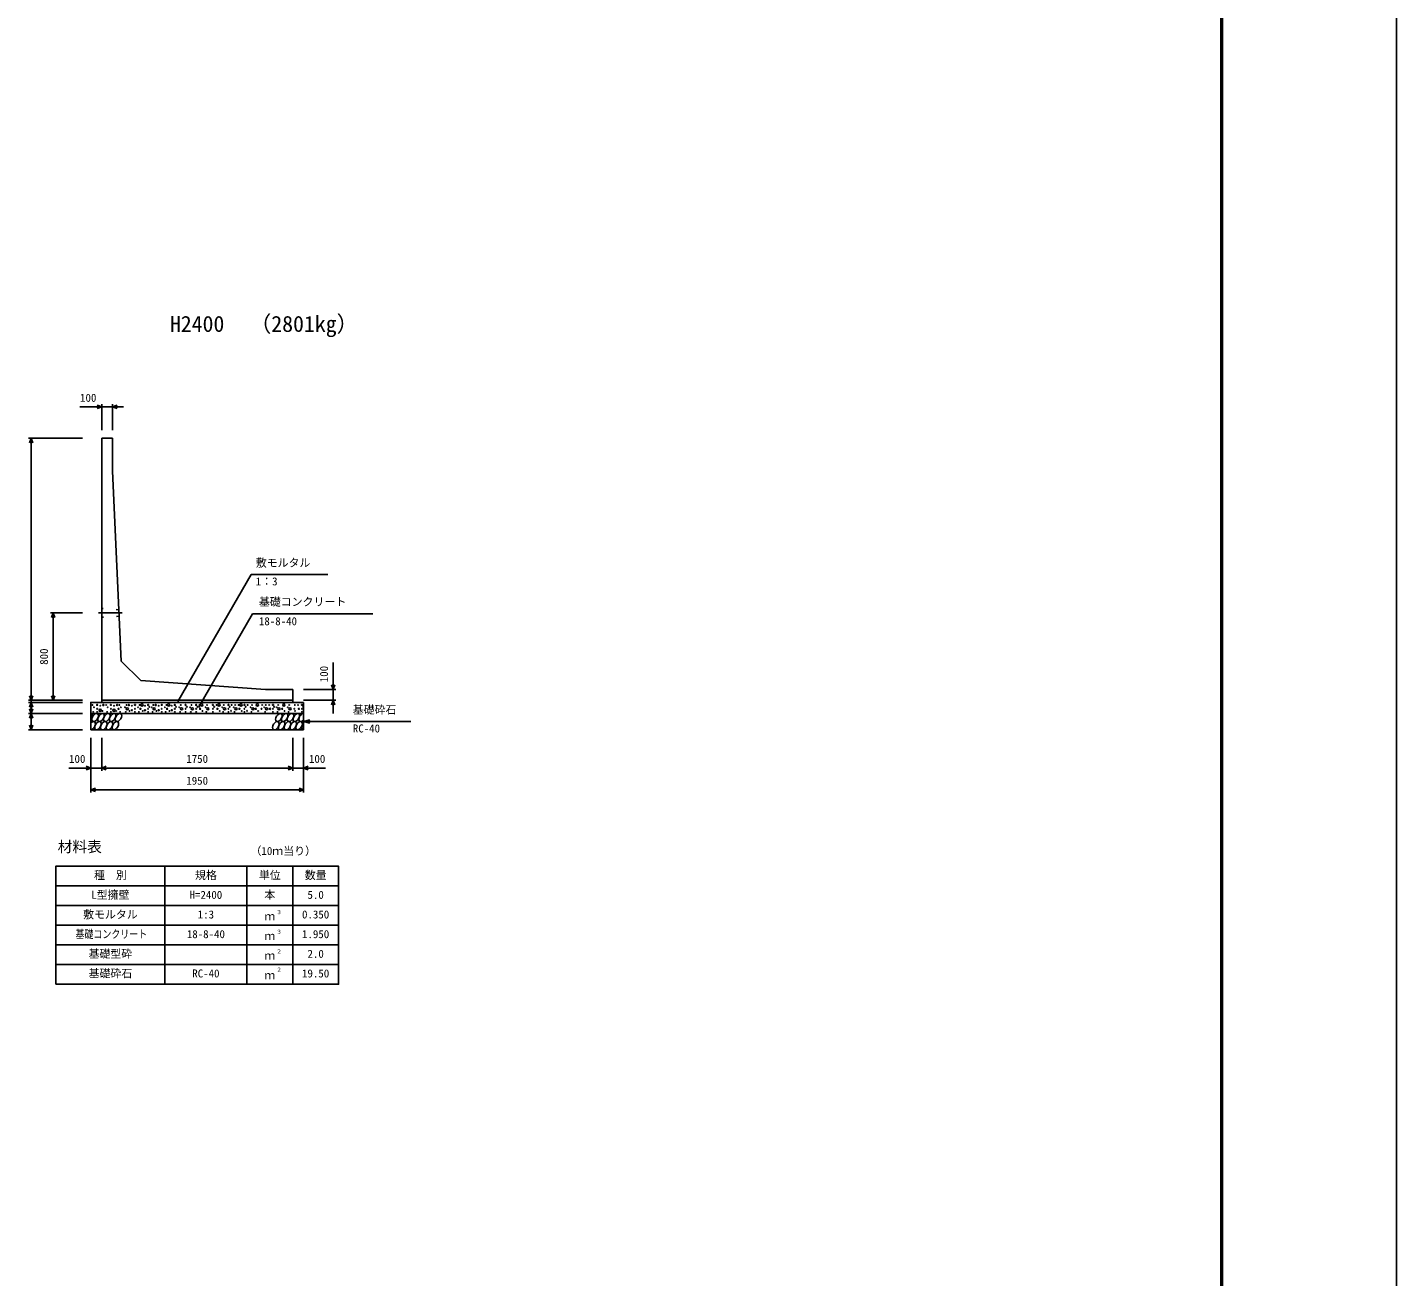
# Model space of a CAD drawing. Units: millimetres, scale not verified. Extents: x -67200 to 67200, y -23760 to 23760.
# Drawn here: x 54659 to 67200, y 16 to 11457 of the extents above; entities that cross this region are included whole.
import ezdxf
from ezdxf.enums import TextEntityAlignment as Align

# ---------------------------------------------------------------- set-up
doc = ezdxf.new("R2010")
doc.units = ezdxf.units.MM
doc.header["$LTSCALE"] = 80
doc.linetypes.add('CHAIN1', pattern=[8, 5, -1, 1, -1])
doc.linetypes.add('DOTTED', pattern=[1.75, 0.25, -1.5])
for name, color, linetype, lineweight in [('0-0_CENTER', 7, 'CHAIN1', 25), ('0-1_DIM', 7, 'Continuous', 25), ('0-2_Defpoints', 5, 'Continuous', 25), ('0-3_HATCH', 6, 'Continuous', 25), ('0-4_HYO', 3, 'Continuous', 25), ('0-5_HYO2', 4, 'Continuous', 25), ('0-6_OUTLINE', 1, 'Continuous', 25), ('0-7_OUTLINE2', 4, 'DOTTED', 25), ('0-8_TXT', 7, 'Continuous', 25), ('0-9_WAKU', 3, 'Continuous', 25)]:
    doc.layers.add(name, color=color, linetype=linetype, lineweight=lineweight)
doc.styles.add('ＭＳ ゴシック', font='')
doc.styles.get('ＭＳ ゴシック').set_extended_font_data('MS Gothic')

msp = doc.modelspace()

# ---------------------------------------------------------------- linework, layer by layer
at = {"layer": '0-0_CENTER'}
msp.add_line((55309.8, 6094.21), (55525.9, 6094.21), dxfattribs=at)
at = {"layer": '0-1_DIM'}
for p, q in [((55140.28, 7981.1), (55339.82, 7981.1)), ((55339.82, 8006.1), (55339.82, 7769.21)), ((55439.82, 7981.1), (55339.82, 7981.1)), ((55439.82, 8006.1), (55439.82, 7769.21)), ((55439.82, 7981.1), (55539.82, 7981.1)), ((54669.11, 7694.21), (55164.11, 7694.21)), ((54694.11, 5294.21), (54694.11, 7694.21)), ((56036.25, 5282.31), (56707.52, 6444.99)), ((57409.94, 6444.99), (56707.52, 6444.99)), ((54869.11, 6094.21), (55164.11, 6094.21)), ((54894.11, 6094.21), (54894.11, 5294.21)), ((56225.73, 5227.92), (56722, 6087.48)), ((57821.55, 6087.48), (56722, 6087.48)), ((57459.11, 5394.21), (57459.11, 5641.9)), ((57484.11, 5394.21), (57189.11, 5394.21)), ((57459.11, 5394.21), (57459.11, 5294.21)), ((54669.11, 5294.21), (55164.11, 5294.21)), ((54669.11, 5274.21), (55164.11, 5274.21)), ((54694.11, 5294.21), (54694.11, 5274.21)), ((54694.11, 5274.21), (54694.11, 5174.21)), ((57484.11, 5294.21), (57189.11, 5294.21)), ((57459.11, 5174.21), (57459.11, 5294.21)), ((54669.11, 5174.21), (55164.11, 5174.21)), ((54694.11, 5174.21), (54694.11, 5024.21)), ((54669.11, 5024.21), (55164.11, 5024.21)), ((57189.11, 5099.21), (57247.06, 5114.74)), ((58169.43, 5099.21), (57189.11, 5099.21)), ((57189.11, 5099.21), (57247.06, 5083.68)), ((55239.11, 4449.21), (55239.11, 4949.21)), ((55339.11, 4649.21), (55339.11, 4949.21)), ((57089.11, 4649.21), (57089.11, 4949.21)), ((57089.11, 4649.21), (57089.11, 4949.21)), ((57189.11, 4449.21), (57189.11, 4949.21)), ((55039.56, 4674.21), (55239.11, 4674.21)), ((55339.11, 4674.21), (55239.11, 4674.21)), ((57089.11, 4674.21), (55339.11, 4674.21)), ((57189.11, 4674.21), (57089.11, 4674.21)), ((57388.65, 4674.21), (57189.11, 4674.21)), ((57189.11, 4474.21), (55239.11, 4474.21))]:
    msp.add_line(p, q, dxfattribs=at)
for points in [[(55297.54, 7996.49), (55339.82, 7981.1), (55297.54, 7965.71)], [(55482.11, 7996.49), (55439.82, 7981.1), (55482.11, 7965.71)], [(54709.5, 7651.92), (54694.11, 7694.21), (54678.72, 7651.92)], [(54909.5, 6051.92), (54894.11, 6094.21), (54878.72, 6051.92)], [(57443.72, 5436.49), (57459.11, 5394.21), (57474.5, 5436.49)], [(54709.5, 5336.49), (54694.11, 5294.21), (54678.72, 5336.49)], [(54709.5, 5231.92), (54694.11, 5274.21), (54678.72, 5231.92)], [(54909.5, 5336.49), (54894.11, 5294.21), (54878.72, 5336.49)], [(57443.72, 5251.92), (57459.11, 5294.21), (57474.5, 5251.92)], [(54709.5, 5216.49), (54694.11, 5174.21), (54678.72, 5216.49)], [(54709.5, 5131.92), (54694.11, 5174.21), (54678.72, 5131.92)], [(54709.5, 5066.49), (54694.11, 5024.21), (54678.72, 5066.49)], [(55196.82, 4689.6), (55239.11, 4674.21), (55196.82, 4658.82)], [(55381.39, 4689.6), (55339.11, 4674.21), (55381.39, 4658.82)], [(57046.82, 4689.6), (57089.11, 4674.21), (57046.82, 4658.82)], [(57231.39, 4689.6), (57189.11, 4674.21), (57231.39, 4658.82)], [(55281.39, 4489.6), (55239.11, 4474.21), (55281.39, 4458.82)], [(57146.82, 4489.6), (57189.11, 4474.21), (57146.82, 4458.82)]]:
    msp.add_lwpolyline(points, dxfattribs=at)
at = {"layer": '0-2_Defpoints'}
msp.add_lwpolyline([(0, -23760), (67200, -23760), (67200, 23760), (0, 23760)], close=True, dxfattribs=at)
at = {"layer": '0-3_HATCH'}
for centre, radius in [((55255.08, 5251.38), 2.5), ((55262.08, 5188.35), 2.5), ((55269.09, 5230.37), 2.5), ((55297.97, 5252.26), 5), ((55297.97, 5216.37), 2.5), ((55297.97, 5188.35), 2.5), ((55326.01, 5203.23), 10), ((55326.01, 5244.38), 2.5), ((55347.04, 5196.23), 2.5), ((55354.04, 5251.38), 5), ((55381.18, 5251.38), 2.5), ((55388.19, 5188.35), 2.5), ((55395.2, 5230.37), 2.5), ((55424.07, 5252.26), 5), ((55424.07, 5216.37), 2.5), ((55424.07, 5188.35), 2.5), ((55452.11, 5203.23), 10), ((55452.11, 5244.38), 2.5), ((55473.14, 5196.23), 2.5), ((55480.15, 5251.38), 5), ((55494.17, 5216.37), 5), ((55501.18, 5251.38), 2.5), ((55508.19, 5188.35), 2.5), ((55515.2, 5230.37), 2.5), ((55553.02, 5230.37), 2.5), ((55560.03, 5188.35), 2.5), ((55574.05, 5216.37), 10), ((55567.03, 5251.38), 2.5), ((55588.07, 5251.38), 5), ((55595.07, 5196.23), 2.5), ((55616.1, 5203.23), 5), ((55616.1, 5244.38), 2.5), ((55644.14, 5252.26), 5), ((55644.14, 5216.37), 2.5), ((55644.14, 5188.35), 2.5), ((55673.02, 5230.37), 2.5), ((55680.03, 5188.35), 2.5), ((55687.03, 5251.38), 2.5), ((55694.05, 5216.37), 5), ((55708.07, 5251.38), 10), ((55715.07, 5196.23), 2.5), ((55736.1, 5203.23), 5), ((55736.1, 5244.38), 2.5), ((55764.14, 5252.26), 5), ((55764.14, 5216.37), 2.5), ((55764.14, 5188.35), 2.5), ((55775.48, 5234.69), 2.5), ((55798.24, 5230.37), 2.5), ((55805.25, 5188.35), 2.5), ((55819.27, 5216.37), 10), ((55812.26, 5251.38), 2.5), ((55833.29, 5251.38), 5), ((55840.3, 5196.23), 2.5), ((55861.33, 5203.23), 5), ((55861.33, 5244.38), 2.5), ((55889.37, 5252.26), 5), ((55889.37, 5216.37), 2.5), ((55889.37, 5188.35), 2.5), ((55918.24, 5230.37), 2.5), ((55925.25, 5188.35), 2.5), ((55932.26, 5251.38), 2.5), ((55939.27, 5216.37), 5), ((55953.29, 5251.38), 10), ((55960.3, 5196.23), 2.5), ((55981.33, 5203.23), 5), ((55981.33, 5244.38), 2.5), ((56009.37, 5252.26), 5), ((56009.37, 5216.37), 2.5), ((56009.37, 5188.35), 2.5), ((56020.7, 5234.69), 2.5), ((56050.16, 5230.37), 2.5), ((56057.17, 5188.35), 2.5), ((56071.19, 5216.37), 10), ((56064.18, 5251.38), 2.5), ((56107.8, 5252.26), 5), ((56107.8, 5216.37), 2.5), ((56107.8, 5188.35), 2.5), ((56119.14, 5234.69), 2.5), ((56148.6, 5230.37), 2.5), ((56155.61, 5188.35), 2.5), ((56169.63, 5216.37), 10), ((56162.62, 5251.38), 2.5), ((56204.8, 5252.26), 5), ((56204.8, 5216.37), 2.5), ((56204.8, 5188.35), 2.5), ((56216.14, 5234.69), 2.5), ((56234.49, 5251.38), 2.5), ((56241.51, 5216.37), 5), ((56255.53, 5251.38), 10), ((56262.53, 5196.23), 2.5), ((56290.87, 5230.37), 2.5), ((56297.88, 5188.35), 2.5), ((56311.9, 5216.37), 10), ((56304.89, 5251.38), 2.5), ((56358.19, 5252.26), 5), ((56358.19, 5216.37), 2.5), ((56358.19, 5188.35), 2.5), ((56369.53, 5234.69), 2.5), ((56392.15, 5251.38), 2.5), ((56399.17, 5216.37), 5), ((56413.19, 5251.38), 10), ((56420.19, 5196.23), 2.5), ((56443.85, 5230.37), 2.5), ((56450.86, 5188.35), 2.5), ((56464.88, 5216.37), 10), ((56457.87, 5251.38), 2.5), ((56500.04, 5252.26), 5), ((56500.04, 5216.37), 2.5), ((56500.04, 5188.35), 2.5), ((56511.38, 5234.69), 2.5), ((56524.7, 5198.02), 2.5), ((56529.74, 5251.38), 2.5), ((56548.98, 5230.37), 2.5), ((56555.99, 5188.35), 2.5), ((56570.01, 5216.37), 10), ((56562.99, 5251.38), 2.5), ((56593.78, 5251.38), 2.5), ((56600.79, 5216.37), 5), ((56614.81, 5251.38), 10), ((56621.82, 5196.23), 2.5), ((56646.58, 5252.26), 5), ((56646.58, 5216.37), 2.5), ((56646.58, 5188.35), 2.5), ((56657.92, 5234.69), 2.5), ((56671.24, 5198.02), 2.5), ((56676.28, 5251.38), 2.5), ((56703.27, 5230.37), 2.5), ((56710.28, 5188.35), 2.5), ((56724.3, 5216.37), 10), ((56717.29, 5251.38), 2.5), ((56751.43, 5216.37), 5), ((56765.45, 5251.38), 10), ((56772.45, 5196.23), 2.5), ((56803.1, 5216.37), 2.5), ((56809.53, 5251.38), 2.5), ((56828.77, 5230.37), 2.5), ((56835.78, 5188.35), 2.5), ((56849.8, 5216.37), 10), ((56842.79, 5251.38), 2.5), ((56873.57, 5251.38), 2.5), ((56880.59, 5216.37), 5), ((56907.98, 5252.26), 5), ((56907.98, 5216.37), 2.5), ((56907.98, 5188.35), 2.5), ((56919.32, 5234.69), 2.5), ((56942.44, 5230.37), 2.5), ((56949.45, 5188.35), 2.5), ((56963.47, 5216.37), 10), ((56956.46, 5251.38), 2.5), ((56993.07, 5216.37), 5), ((57007.09, 5251.38), 10), ((57014.1, 5196.23), 2.5), ((57043.71, 5230.37), 2.5), ((57050.72, 5188.35), 2.5), ((57064.74, 5216.37), 10), ((57057.73, 5251.38), 2.5), ((57102.77, 5216.37), 2.5), ((57109.2, 5251.38), 2.5), ((57111.11, 5196.23), 2.5), ((57138.57, 5251.38), 2.5), ((57145.58, 5216.37), 5), ((57172.98, 5252.26), 5), ((57172.98, 5216.37), 2.5), ((57172.98, 5188.35), 2.5), ((57184.32, 5234.69), 2.5)]:
    msp.add_circle(centre, radius, dxfattribs=at)
for centre, start_param, end_param in [((55226.74, 5136.7), 4.385593, 6.67454438), ((57175.25, 5136.7), 0.33577149, 4.44118059), ((55252.06, 5061.71), 3.51114638, 7.548991), ((57200.57, 5061.71), 1.2110787, 3.56587337)]:
    msp.add_ellipse(centre, major_axis=(21.81, 35.31), ratio=0.5792, start_param=start_param, end_param=end_param, dxfattribs=at)
for centre in [(55279.95, 5136.7), (55333.16, 5136.7), (55386.37, 5136.7), (55439.58, 5136.7), (55492.79, 5136.7), (56962.41, 5136.7), (57015.62, 5136.7), (57068.83, 5136.7), (57122.04, 5136.7), (55305.27, 5061.71), (55358.48, 5061.71), (55411.69, 5061.71), (55464.9, 5061.71), (56934.52, 5061.71), (56987.73, 5061.71), (57040.94, 5061.71), (57094.15, 5061.71), (57147.36, 5061.71)]:
    msp.add_ellipse(centre, major_axis=(21.81, 35.31), ratio=0.5792, dxfattribs=at)
at = {"layer": '0-4_HYO'}
for p, q in [((55919.11, 3774.21), (55919.11, 2694.21)), ((56669.11, 3774.21), (56669.11, 2694.21)), ((57089.11, 3774.21), (57089.11, 2694.21)), ((54919.11, 3594.21), (57509.11, 3594.21))]:
    msp.add_line(p, q, dxfattribs=at)
msp.add_lwpolyline([(54919.11, 2694.21), (57509.11, 2694.21), (57509.11, 3774.21), (54919.11, 3774.21)], close=True, dxfattribs=at)
at = {"layer": '0-5_HYO2'}
for p, q in [((54919.11, 3414.21), (57509.11, 3414.21)), ((54919.11, 3234.21), (57509.11, 3234.21)), ((54919.11, 3054.21), (57509.11, 3054.21)), ((54919.11, 2874.21), (57509.11, 2874.21))]:
    msp.add_line(p, q, dxfattribs=at)
at = {"layer": '0-6_OUTLINE'}
for p, q in [((55339.11, 7694.21), (55439.11, 7694.21)), ((55339.11, 7694.21), (55339.11, 5274.21)), ((55439.11, 7394.21), (55439.11, 7694.21)), ((55439.11, 7394.21), (55519.11, 5654.21)), ((56839.11, 5394.21), (57089.11, 5394.21)), ((57089.11, 5394.21), (57089.11, 5274.21)), ((55339.11, 5294.21), (57089.11, 5294.21)), ((57189.11, 5274.21), (57189.11, 5024.21)), ((57189.11, 5174.21), (55239.11, 5174.21)), ((57189.11, 5024.21), (55239.11, 5024.21))]:
    msp.add_line(p, q, dxfattribs=at)
for points in [[(56839.11, 5394.21), (55699.11, 5474.21), (55519.11, 5654.21)], [(57189.11, 5274.21), (55239.11, 5274.21), (55239.11, 5024.21)]]:
    msp.add_lwpolyline(points, dxfattribs=at)
at = {"layer": '0-7_OUTLINE2'}
for p, q in [((55343.61, 6134.21), (55339.11, 6138.71)), ((55339.11, 6049.71), (55343.61, 6054.21))]:
    msp.add_line(p, q, dxfattribs=at)
for points in [[(55497.29, 6128.71), (55492.99, 6124.21), (55343.61, 6134.21)], [(55500.46, 6059.71), (55495.75, 6064.21), (55343.61, 6054.21)]]:
    msp.add_lwpolyline(points, dxfattribs=at)
at = {"layer": '0-9_WAKU', "lineweight": 50}
msp.add_lwpolyline([(1600, -22160), (65600, -22160), (65600, 22160), (1600, 22160)], close=True, dxfattribs=at)

# ---------------------------------------------------------------- texts
at = {"layer": '0-1_DIM', "style": 'ＭＳ ゴシック'}
for s, p in [('100', (55141.18, 8006.1)), ('敷モルタル', (56750.37, 6494.99)), ('1：3', (56750.37, 6324.87)), ('基礎コンクリート', (56779.26, 6137.48)), ('18-8-40', (56779.26, 5959.85)), ('基礎砕石', (57639.36, 5149.21)), ('RC-40', (57639.36, 4977.83)), ('100', (55040.47, 4699.21)), ('1750', (56114.11, 4699.21)), ('100', (57237.75, 4699.21)), ('1950', (56114.11, 4499.21))]:
    msp.add_text(s, height=73.31, dxfattribs=at).set_placement(p, align=Align.BOTTOM_LEFT)
for s, p in [('800', (54869.11, 5619.21)), ('100', (57434.11, 5459.85))]:
    msp.add_text(s, height=73.31, rotation=90, dxfattribs=at).set_placement(p, align=Align.BOTTOM_LEFT)
at = {"layer": '0-8_TXT', "style": 'ＭＳ ゴシック'}
for s, height, p in [('H2400', 146.6, (55964.11, 8624.45)), ('（2801kg）', 146.6, (56692.72, 8624.45)), ('材料表', 98.97, (54935.77, 3874.21)), ('（10ｍ当り）', 73.31, (56702.44, 3855.87)), ('種\u3000別', 73.31, (55269.11, 3634.21)), ('規格', 73.31, (56194.11, 3634.21)), ('単位', 73.31, (56779.11, 3634.21)), ('数量', 73.31, (57199.11, 3634.21)), ('L型擁壁', 73.31, (55244.11, 3454.21)), ('H=2400', 73.31, (56144.11, 3454.21)), ('本', 73.31, (56829.11, 3454.21)), ('5.0', 73.31, (57224.11, 3454.21)), ('敷モルタル', 73.31, (55169.11, 3274.21)), ('1:3', 73.31, (56219.11, 3274.21)), ('ｍ', 73.31, (56829.11, 3257.54)), ('３', 36.66, (56938.34, 3324.82)), ('0.350', 73.31, (57174.11, 3274.21)), ('18-8-40', 73.31, (56119.11, 3094.21)), ('ｍ', 73.31, (56829.11, 3077.54)), ('３', 36.66, (56938.34, 3144.82)), ('1.950', 73.31, (57174.11, 3094.21)), ('基礎型砕', 73.31, (55219.11, 2914.21)), ('２', 36.66, (56938.34, 2964.82)), ('ｍ', 73.31, (56829.11, 2897.54)), ('2.0', 73.31, (57224.11, 2914.21)), ('基礎砕石', 73.31, (55219.11, 2734.21)), ('RC-40', 73.31, (56169.11, 2734.21)), ('ｍ', 73.31, (56829.11, 2717.54)), ('２', 36.66, (56938.34, 2798.15)), ('19.50', 73.31, (57174.11, 2734.21))]:
    msp.add_text(s, height=height, dxfattribs=at).set_placement(p, align=Align.BOTTOM_LEFT)
at = {"layer": '0-8_TXT', "style": 'ＭＳ ゴシック', "width": 0.8}
msp.add_text('基礎コンクリート', height=73.31, dxfattribs=at).set_placement((55099.11, 3094.21), align=Align.BOTTOM_LEFT)

doc.saveas('drawing.dxf')
